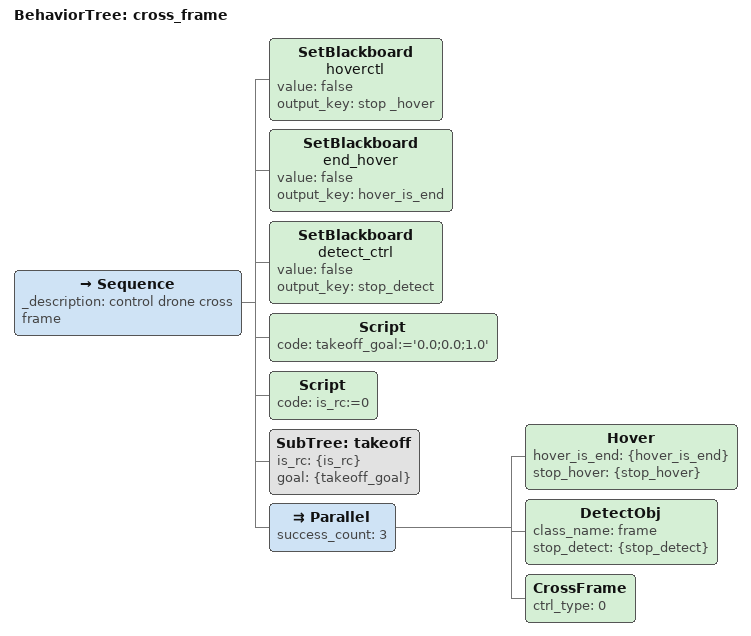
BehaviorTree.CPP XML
<?xml version="1.0" encoding="UTF-8"?>
<root BTCPP_format="4" main_tree_to_execute="cross_frame">
  <include path="takeoff.xml"/>
  <include path="land.xml" />

  <BehaviorTree ID="cross_frame">
    <Sequence _description="control drone cross frame">
     <SetBlackboard name="hoverctl" value="false" output_key="stop  _hover" /> <!-- 先设置悬停 -->
     <SetBlackboard name="end_hover" value="false" output_key="hover_is_end" /> <!-- 结束悬停节点参数 -->
     <SetBlackboard name="detect_ctrl" value="false" output_key="stop_detect" /> <!-- 结束悬停节点参数 -->
    <Script code=" takeoff_goal:='0.0;0.0;1.0' "/>  <!--先飞机起飞 -->
    <Script code=" is_rc:=0 "/>  <!--先飞机起飞 -->
      <SubTree ID="takeoff"
               is_rc="{is_rc}"
               goal="{takeoff_goal}"/>
       <Parallel success_count="3"> <!-- 下面的三个节点并行运行，悬停，目标检测，穿框，-->
            <Hover  hover_is_end="{hover_is_end}" stop_hover="{stop_hover}"/>  <!--飞机起飞后悬停，等待目标识别-->
            <DetectObj class_name="frame" stop_detect="{stop_detect}"/> <!-- 目标检测 -->
            <CrossFrame ctrl_type="0" /> <!-- 进入穿框动作 -->
       </Parallel>
    </Sequence>
  </BehaviorTree>

</root>
